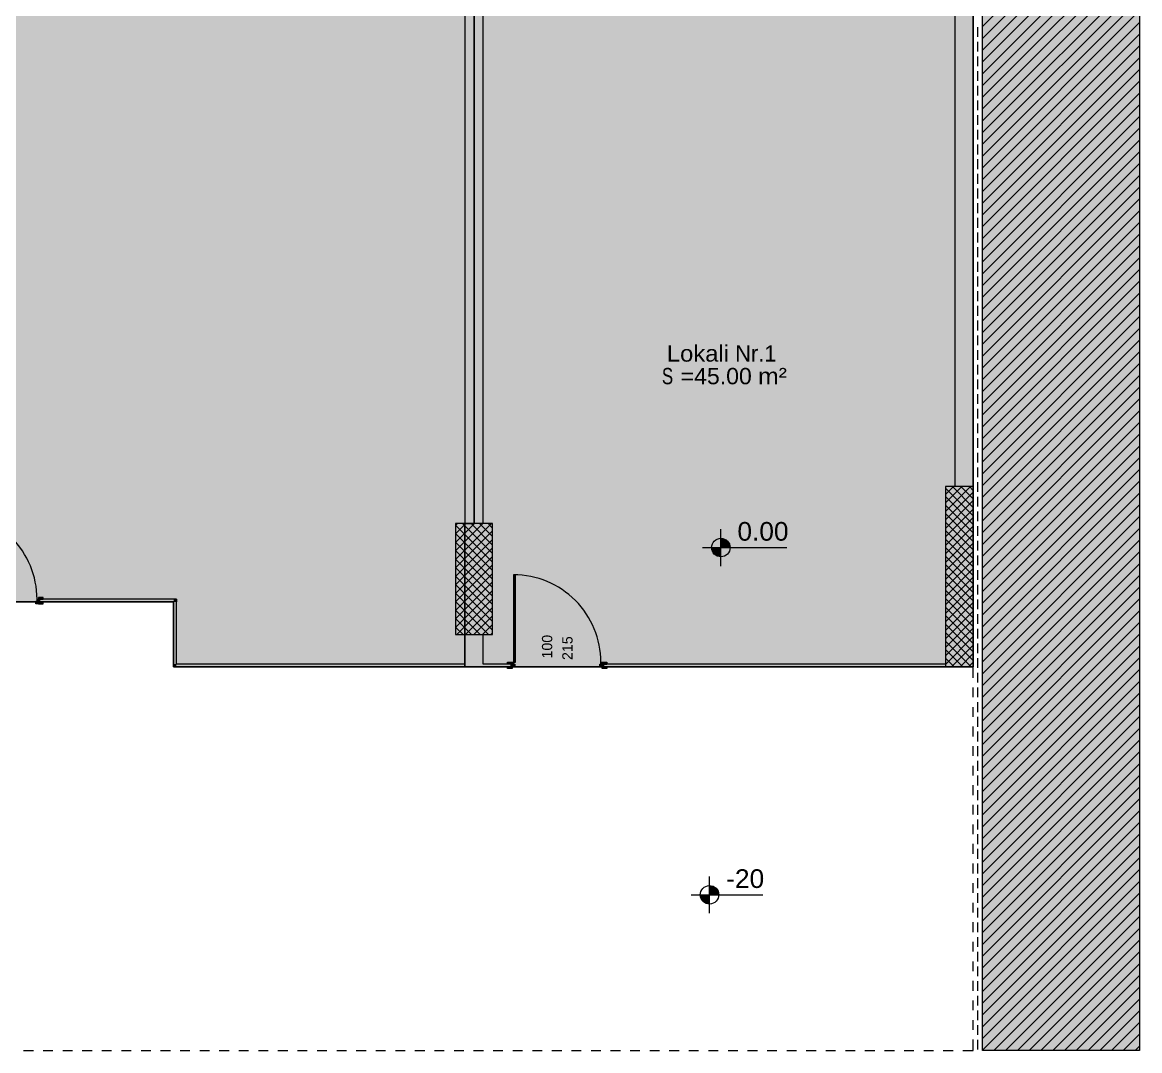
# Model space of a CAD drawing. Header units: metres. Extents: x 312 to 313.4, y 204 to 204.42.
# Drawn here: x 312.3119 to 312.4391, y 204.0678 to 204.1849 of the extents above; entities that cross this region are included whole.
import ezdxf

# ---------------------------------------------------------------- set-up
doc = ezdxf.new("R2010")
doc.units = ezdxf.units.M
for name, color, linetype, true_color in [('PDF_2D Drafting - General', 7, 'Continuous', 0x999999), ('PDF_A - Dimensionimi', 7, 'Continuous', 0x999999), ('PDF_A - Fill Zone', 7, 'Continuous', 0xcccccc), ('PDF_A - Muret', 7, 'Continuous', 0xaaaaaa), ('PDF_A - Ndertesa 1- Pllaka meskatit 28 cm', 7, 'Continuous', 0xaaaaaa), ('PDF_A - Shtyllat', 7, 'Continuous', 0x999999)]:
    doc.layers.add(name, color=color, linetype=linetype, true_color=true_color)
doc.layers.add('PDF_Drawing & Figure', color=5, linetype='Continuous')
doc.styles.add('PDF Arial', font='arial.ttf')

# ---------------------------------------------------------------- blocks, each defined once
blk = doc.blocks.new('perdhesa')
at = {"layer": 'PDF_2D Drafting - General', "true_color": 0xfafafa, "transparency": 33554559}
blk.add_hatch(color=7, dxfattribs=at).paths.add_polyline_path([(-0.2876853659484482, 0.06209184680076874), (-0.2876853659484482, 0.1799600398549615), (-0.2373722871317341, 0.1799600398549615), (-0.2008442411383839, 0.1799610303199017), (-0.2008442411383839, 0.1310479737132084), (-0.156318169123665, 0.1310479737132084), (-0.156318169123665, 0.1315739751983926), (-0.1513711411967051, 0.1315739751983926), (-0.1513711411967051, 0.07101184496971769), (-0.1524221537021049, 0.07101184496971769), (-0.1524221537021049, 0.05470984691604031), (-0.1855802072909682, 0.05470984691604031), (-0.1855802072909682, 0.06209184680076874)])
at = {"layer": 'PDF_2D Drafting - General', "true_color": 0xffffff, "transparency": 33554559}
blk.add_hatch(color=7, dxfattribs=at).paths.add_polyline_path([(-0.1513711411967051, 0.1315749656633329), (-0.1247391319871554, 0.1315749656633329), (-0.1247391319871554, 0.1521009952925283), (-0.09715907556352477, 0.1521020072893293), (-0.09452805614080262, 0.1521020072893293), (-0.09452805614080262, 0.05470984691604031), (-0.1524221537021049, 0.05470984691604031), (-0.1524221537021049, 0.07101184496971769), (-0.1513711411967051, 0.07101184496971769), (-0.1513711411967051, 0.1310479737132084)])
at = {"layer": 'PDF_A - Dimensionimi', "transparency": 33554559}
for points in [[(-0.1232671288133247, 0.06828388917273287), (-0.1232671288133247, 0.0693368826080416), (-0.1228640957051539, 0.0692568702653773), (-0.1225231173793873, 0.06902886953974985), (-0.1222950951218991, 0.0686868576853783), (-0.1222150827792348, 0.06828388917273287)], [(-0.1232671288133247, 0.06828388917273287), (-0.1232671288133247, 0.067231886202336), (-0.1236701188578309, 0.06731185548130725), (-0.1240120876485094, 0.06753985620696312), (-0.1242401099059975, 0.06788186806133467), (-0.1243201222486618, 0.06828388917273287)], [(-0.1245541303595701, 0.02874179373409902), (-0.1245541303595701, 0.02979483023310081), (-0.1241510972513424, 0.02971481789043651), (-0.1238101189256327, 0.02948679563294831), (-0.1235811062031758, 0.02914480531040908), (-0.1235010938605114, 0.02874179373409902)], [(-0.1245541303595701, 0.02874179373409902), (-0.1245541303595701, 0.02768981229556289), (-0.1249571204040194, 0.02776980310636645), (-0.1252981417934507, 0.02799780383202233), (-0.1255261209872742, 0.02833880368959285), (-0.1256071237949072, 0.02874179373409902)]]:
    blk.add_hatch(color=256, dxfattribs=at).paths.add_polyline_path(points)
at = {"layer": 'PDF_A - Fill Zone', "true_color": 0xffffff, "transparency": 33554559}
blk.add_hatch(color=7, dxfattribs=at).paths.add_polyline_path([(-0.09347506270546546, 0.3042159351728912), (-0.07558003096721677, 0.3042159351728912), (-0.07558003096721677, 0.01099978883092945), (-0.09347506270546546, 0.01099978883092945), (-0.09347506270546546, 0.3015792313426005)])
at = {"layer": 'PDF_A - Muret', "true_color": 0xffffff, "transparency": 33554559}
for points in [[(-0.2012642628736785, 0.06188087776592965), (-0.2012642628736785, 0.06219685761755045), (-0.201138258506262, 0.06219685761755045), (-0.201138258506262, 0.06240786971608259), (-0.2008432291415829, 0.06240786971608259), (-0.2008432291415829, 0.06188087776592965)], [(-0.1471591243916919, 0.05470984691604031), (-0.1471591243916919, 0.05523584840125295), (-0.1468641380906774, 0.05523584840125295), (-0.1468641380906774, 0.05502485783455313), (-0.1467381767869824, 0.05502485783455313), (-0.1467381767869824, 0.05470984691604031)], [(-0.1370541425665692, 0.05470984691604031), (-0.1370541425665692, 0.05502485783455313), (-0.1369281381991527, 0.05502485783455313), (-0.1369281381991527, 0.05523584840125295), (-0.1366331518981951, 0.05523584840125295), (-0.1366331518981951, 0.05470984691604031)]]:
    blk.add_hatch(color=7, dxfattribs=at).paths.add_polyline_path(points)
at = {"layer": 'PDF_2D Drafting - General', "lineweight": 9}
for points in [[(-0.09452805614080262, 0.1521020072893293), (-0.09452805614080262, 0.05470984691604031)], [(-0.1513711411967051, 0.1315739751983926), (-0.1513711411967051, 0.07101184496971769)], [(-0.1513711411967051, 0.07101184496971769), (-0.1513711411967051, 0.1310479737132084)], [(-0.1524221537021049, 0.05470984691604031), (-0.1524221537021049, 0.07101184496971769)], [(-0.1524221537021049, 0.07101184496971769), (-0.1513711411967051, 0.07101184496971769)], [(-0.1513711411967051, 0.07101184496971769), (-0.1524221537021049, 0.07101184496971769)], [(-0.1524221537021049, 0.07101184496971769), (-0.1524221537021049, 0.05470984691604031)], [(-0.1855802072909682, 0.06209184680076874), (-0.2876853659484482, 0.06209184680076874)], [(-0.1855802072909682, 0.05470984691604031), (-0.1855802072909682, 0.06209184680076874)], [(-0.1524221537021049, 0.05470984691604031), (-0.1855802072909682, 0.05470984691604031)], [(-0.09452805614080262, 0.05470984691604031), (-0.1524221537021049, 0.05470984691604031)]]:
    blk.add_lwpolyline(points, dxfattribs=at)
at = {"layer": 'PDF_A - Dimensionimi', "lineweight": 5}
for points in [[(-0.1232671288133247, 0.06617887123516653), (-0.1232671288133247, 0.07038987604337876)], [(-0.1253721252190303, 0.06828388917273287), (-0.1211621324076191, 0.06828388917273287)], [(-0.1211621324076191, 0.06828388917273287), (-0.1157450642652407, 0.06828388917273287)], [(-0.1245541303595701, 0.02663681886022573), (-0.1245541303595701, 0.03084782366843797)], [(-0.1266590837015542, 0.02874179373409902), (-0.122449090890143, 0.02874179373409902)], [(-0.122449090890143, 0.02874179373409902), (-0.1184781015780914, 0.02874179373409902)]]:
    blk.add_lwpolyline(points, dxfattribs=at)
blk.add_circle((-0.1232671288133247, 0.06828388917273287), 0.001052508968783172, dxfattribs=at)
blk.add_ellipse((-0.1245542369011901, 0.02874228382907518), major_axis=(0.001053008928763189, 1.50385864640335e-05), ratio=0.9995172614316041, dxfattribs=at)
at = {"layer": 'PDF_A - Fill Zone', "lineweight": 5}
for points in [[(-0.07558003096721677, 0.3042159351728912), (-0.07558003096721677, 0.01099978883092945)], [(-0.09347506270546546, 0.01099978883092945), (-0.09347506270546546, 0.3015792313426005)], [(-0.09347506270546546, 0.1276029643544803), (-0.07558003096721677, 0.1454969840959563)], [(-0.09347506270546546, 0.1262629514014577), (-0.07558003096721677, 0.1441579831397348)], [(-0.09347506270546546, 0.1249229599802959), (-0.07558003096721677, 0.1428179701867123)], [(-0.09347506270546546, 0.1235829470272733), (-0.07558003096721677, 0.1414780002974112)], [(-0.09347506270546546, 0.1222439676029126), (-0.07558003096721677, 0.1401379873443886)], [(-0.09347506270546546, 0.12090395464989), (-0.07558003096721677, 0.1387989648563064)], [(-0.09347506270546546, 0.1195639416968675), (-0.07558003096721677, 0.1374589734351446)], [(-0.09347506270546546, 0.1182239502757056), (-0.07558003096721677, 0.1361189820139828)], [(-0.09347506270546546, 0.1168839373226831), (-0.07558003096721677, 0.1347789690609602)], [(-0.09347506270546546, 0.1155449363664616), (-0.07558003096721677, 0.1334389776397984)], [(-0.09347506270546546, 0.1142049449452998), (-0.07558003096721677, 0.1320999766835769)], [(-0.09347506270546546, 0.1128649319922772), (-0.07558003096721677, 0.1307599637305543)], [(-0.09347506270546546, 0.1115249190392547), (-0.07558003096721677, 0.1294199723093925)], [(-0.09347506270546546, 0.1101859396148939), (-0.07558003096721677, 0.12807995935637)], [(-0.09347506270546546, 0.1088459481937321), (-0.07558003096721677, 0.1267409799320092)], [(-0.09347506270546546, 0.1075059352407095), (-0.07558003096721677, 0.1254009669789866)], [(-0.09347506270546546, 0.106165922287687), (-0.07558003096721677, 0.1240609324941317)], [(-0.09347506270546546, 0.1048259308665251), (-0.07558003096721677, 0.1227209626048023)], [(-0.09347506270546546, 0.1034869083784429), (-0.07558003096721677, 0.1213809496517797)], [(-0.09347506270546546, 0.1021469169572811), (-0.07558003096721677, 0.1200419486955582)], [(-0.09347506270546546, 0.1008069470679516), (-0.07558003096721677, 0.1187019572743964)], [(-0.09347506270546546, 0.0994669125830967), (-0.07558003096721677, 0.1173619443213738)], [(-0.09347506270546546, 0.09812791162687517), (-0.07558003096721677, 0.116021952900212)], [(-0.09347506270546546, 0.09678792020571336), (-0.07558003096721677, 0.1146829304121582)], [(-0.09347506270546546, 0.0954478857208585), (-0.07558003096721677, 0.1133429389909679)], [(-0.09347506270546546, 0.094107915831529), (-0.07558003096721677, 0.1120029260379454)], [(-0.09347506270546546, 0.09276792441036719), (-0.07558003096721677, 0.1106629346167836)], [(-0.09347506270546546, 0.09142890192228492), (-0.07558003096721677, 0.109322921663761)], [(-0.09347506270546546, 0.09008891050112311), (-0.07558003096721677, 0.1079839422394002)], [(-0.09347506270546546, 0.08874889754810056), (-0.07558003096721677, 0.1066439292863777)], [(-0.09347506270546546, 0.087408884595078), (-0.07558003096721677, 0.1053039593970766)], [(-0.09347506270546546, 0.08606988363885648), (-0.07558003096721677, 0.1039639249121933)], [(-0.09347506270546546, 0.08472991374955541), (-0.07558003096721677, 0.1026239334910315)], [(-0.09347506270546546, 0.08338990079653286), (-0.07558003096721677, 0.10128493253481)], [(-0.09347506270546546, 0.0820498878435103), (-0.07558003096721677, 0.0999448980499551)], [(-0.09347506270546546, 0.08070989642234849), (-0.07558003096721677, 0.09860494969248634)], [(-0.09347506270546546, 0.07937089546612697), (-0.07558003096721677, 0.09726493673946379)], [(-0.09347506270546546, 0.07803090404496515), (-0.07558003096721677, 0.09592589271954921)], [(-0.09347506270546546, 0.07669091262377492), (-0.07558003096721677, 0.0945859012983874)], [(-0.09347506270546546, 0.07535089967078079), (-0.07558003096721677, 0.09324588834536485)], [(-0.09347506270546546, 0.07401088671775824), (-0.07558003096721677, 0.09190589692420303)], [(-0.09347506270546546, 0.0726718642297044), (-0.07558003096721677, 0.0905659055030128)], [(-0.09347506270546546, 0.0713318943403749), (-0.07558003096721677, 0.08922690454679127)], [(-0.09347506270546546, 0.06999185985549161), (-0.07558003096721677, 0.08788691312562946)], [(-0.09347506270546546, 0.0686518684343298), (-0.07558003096721677, 0.0865468786407746)], [(-0.09347506270546546, 0.06731286747810827), (-0.07558003096721677, 0.0852069087514451)], [(-0.09347506270546546, 0.0659728329932534), (-0.07558003096721677, 0.08386792932708431)], [(-0.09347506270546546, 0.06463286310392391), (-0.07558003096721677, 0.08252789484220102)], [(-0.09347506270546546, 0.0632928716827621), (-0.07558003096721677, 0.08118788188920689)], [(-0.09347506270546546, 0.06195283719790723), (-0.07558003096721677, 0.07984789046801666)], [(-0.09347506270546546, 0.06061385777351802), (-0.07558003096721677, 0.07850789904685485)], [(-0.09347506270546546, 0.05927386635235621), (-0.07558003096721677, 0.077168876558801)], [(-0.09347506270546546, 0.05793385339933366), (-0.07558003096721677, 0.07582890666947151)], [(-0.09347506270546546, 0.05659386197817184), (-0.07558003096721677, 0.07448887218461664)], [(-0.09347506270546546, 0.05525486102195032), (-0.07558003096721677, 0.0731488807634264)], [(-0.09347506270546546, 0.05391484806892777), (-0.07558003096721677, 0.07180987980720488)], [(-0.09347506270546546, 0.05257483511593364), (-0.07558003096721677, 0.07046986685421075)], [(-0.09347506270546546, 0.05123486522660414), (-0.07558003096721677, 0.06912989696488125)], [(-0.09347506270546546, 0.04989485227358159), (-0.07558003096721677, 0.0677898840118587)], [(-0.09347506270546546, 0.04855582978552775), (-0.07558003096721677, 0.06644987105883615)], [(-0.09347506270546546, 0.0472158168325052), (-0.07558003096721677, 0.06511087010264305)], [(-0.09347506270546546, 0.04587582541134338), (-0.07558003096721677, 0.06377087868145281)], [(-0.09347506270546546, 0.04453583399015315), (-0.07558003096721677, 0.06243086572843026)], [(-0.09347506270546546, 0.04319683303393163), (-0.07558003096721677, 0.06109087430726845)], [(-0.09347506270546546, 0.04185684161276981), (-0.07558003096721677, 0.05975088288610664)], [(-0.09347506270546546, 0.04051680712791494), (-0.07558003096721677, 0.05841181733435974)], [(-0.09347506270546546, 0.03917681570675313), (-0.07558003096721677, 0.0570718259131695)], [(-0.09347506270546546, 0.03783684581742364), (-0.07558003096721677, 0.05573185602384001)], [(-0.09347506270546546, 0.03649782332934137), (-0.07558003096721677, 0.05439182153898514)], [(-0.09347506270546546, 0.03515783190817956), (-0.07558003096721677, 0.05305284211462435)], [(-0.09347506270546546, 0.03381781895515701), (-0.07558003096721677, 0.0517128291616018)], [(-0.09347506270546546, 0.03247778447030214), (-0.07558003096721677, 0.05037283774043999)], [(-0.09347506270546546, 0.03113783611283338), (-0.07558003096721677, 0.04903284631924976)], [(-0.09347506270546546, 0.02979883515661186), (-0.07558003096721677, 0.04769285489808794)], [(-0.09347506270546546, 0.02845880067175699), (-0.07558003096721677, 0.04635385394186642)], [(-0.09347506270546546, 0.02711880925056676), (-0.07558003096721677, 0.04501381945701155)], [(-0.09347506270546546, 0.02577881782940494), (-0.07558003096721677, 0.04367382803584974)], [(-0.09347506270546546, 0.0244397953413511), (-0.07558003096721677, 0.04233385814652024)], [(-0.09347506270546546, 0.02309982545202161), (-0.07558003096721677, 0.0409948356584664)], [(-0.09347506270546546, 0.02175981249899905), (-0.07558003096721677, 0.03965484423727617)], [(-0.09347506270546546, 0.0204197995459765), (-0.07558003096721677, 0.03831483128428204)], [(-0.09347506270546546, 0.01907978659298237), (-0.07558003096721677, 0.03697481833125948)], [(-0.09347506270546546, 0.01774080716859316), (-0.07558003096721677, 0.03563484844192999)], [(-0.09347506270546546, 0.01640079421557061), (-0.07558003096721677, 0.03429582595387615)], [(-0.09347506270546546, 0.0150608027944088), (-0.07558003096721677, 0.03295579146899286)], [(-0.09347506270546546, 0.01372081137324699), (-0.07558003096721677, 0.03161580004783104)], [(-0.09347506270546546, 0.01238178888519315), (-0.07558003096721677, 0.03027578709480849)], [(-0.09347506270546546, 0.01104175440030986), (-0.07558003096721677, 0.02893680767044771)], [(-0.09217707991740554, 0.01099978883092945), (-0.07558003096721677, 0.02759679471742515)], [(-0.0908381004929879, 0.01099978883092945), (-0.07558003096721677, 0.02625680329626334)], [(-0.08949804447632914, 0.01099978883092945), (-0.07558003096721677, 0.02491676881140847)], [(-0.08815807458699965, 0.01099978883092945), (-0.07558003096721677, 0.02357677739021824)], [(-0.08681806163394867, 0.01099978883092945), (-0.07558003096721677, 0.02223781949768977)], [(-0.08547804868095454, 0.01099978883092945), (-0.07558003096721677, 0.0208977850128349)], [(-0.08413902619287228, 0.01099978883092945), (-0.07558003096721677, 0.01955779359167309)], [(-0.08279905630354278, 0.01099978883092945), (-0.07558003096721677, 0.01821780217051128)], [(-0.08145900028682718, 0.01099978883092945), (-0.07558003096721677, 0.01687778921748873)], [(-0.08011903039755452, 0.01099978883092945), (-0.07558003096721677, 0.01553876672940646)], [(-0.0787800509731369, 0.01099978883092945), (-0.07558003096721677, 0.01419879684010539)], [(-0.07744003802014277, 0.01099978883092945), (-0.07558003096721677, 0.01285880541891515)], [(-0.07610002506714864, 0.01099978883092945), (-0.07558003096721677, 0.01151877093406029)], [(-0.07558003096721677, 0.01099978883092945), (-0.09347506270546546, 0.01099978883092945)]]:
    blk.add_lwpolyline(points, dxfattribs=at)
at = {"layer": 'PDF_A - Muret', "lineweight": 18}
for points in [[(-0.1524231441670736, 0.1289429773075028), (-0.1524231441670736, 0.07101184496971769)], [(-0.150318147761368, 0.07101184496971769), (-0.150318147761368, 0.1289429773075028)], [(-0.0966330956102297, 0.1289439677724431), (-0.0966330956102297, 0.07523587654523567)], [(-0.09452805614080262, 0.07523587654523567), (-0.09452805614080262, 0.1289439677724431)], [(-0.2008432291415829, 0.06240786971608259), (-0.200454234797462, 0.06240786971608259)], [(-0.2008432291415829, 0.06240786971608259), (-0.2008432291415829, 0.06209184680076874)], [(-0.1852642274393475, 0.06240786971608259), (-0.2008432291415829, 0.06240786971608259)], [(-0.2008432291415829, 0.06240786971608259), (-0.2008432291415829, 0.06209184680076874)], [(-0.2008432291415829, 0.06240786971608259), (-0.2008432291415829, 0.06209184680076874)], [(-0.2008432291415829, 0.06240786971608259), (-0.200454234797462, 0.06240786971608259)], [(-0.2008432291415829, 0.06240786971608259), (-0.200454234797462, 0.06240786971608259)], [(-0.1852642274393475, 0.06240786971608259), (-0.1852642274393475, 0.06209184680076874)], [(-0.2008432291415829, 0.06209184680076874), (-0.200454234797462, 0.06209184680076874)], [(-0.2008432291415829, 0.06209184680076874), (-0.1855802072909682, 0.06209184680076874)], [(-0.2008432291415829, 0.06209184680076874), (-0.200454234797462, 0.06209184680076874)], [(-0.2008432291415829, 0.06209184680076874), (-0.200454234797462, 0.06209184680076874)], [(-0.1855802072909682, 0.06209184680076874), (-0.1855802072909682, 0.05470984691604031)], [(-0.1852642274393475, 0.05502485783455313), (-0.1852642274393475, 0.06209184680076874)], [(-0.1524221537021049, 0.05837986407371432), (-0.1524221537021049, 0.05502485783455313)], [(-0.1503171572963993, 0.05502485783455313), (-0.1503171572963993, 0.05837986407371432)], [(-0.1855802072909682, 0.05470984691604031), (-0.1852642274393475, 0.05470984691604031)], [(-0.1524221537021049, 0.05502485783455313), (-0.1852642274393475, 0.05502485783455313)], [(-0.1852642274393475, 0.05470984691604031), (-0.1524221537021049, 0.05470984691604031)], [(-0.1503171572963993, 0.05470984691604031), (-0.1524221537021049, 0.05470984691604031)], [(-0.1471591243916919, 0.05502485783455313), (-0.1503171572963993, 0.05502485783455313)], [(-0.1503171572963993, 0.05470984691604031), (-0.1471591243916919, 0.05470984691604031)], [(-0.1471591243916919, 0.05502485783455313), (-0.1475491092007246, 0.05502485783455313)], [(-0.1471591243916919, 0.05502485783455313), (-0.1475491092007246, 0.05502485783455313)], [(-0.1471591243916919, 0.05502485783455313), (-0.1475491092007246, 0.05502485783455313)], [(-0.1471591243916919, 0.05470984691604031), (-0.1475491092007246, 0.05470984691604031)], [(-0.1471591243916919, 0.05470984691604031), (-0.1475491092007246, 0.05470984691604031)], [(-0.1471591243916919, 0.05470984691604031), (-0.1475491092007246, 0.05470984691604031)], [(-0.1471591243916919, 0.05470984691604031), (-0.1471591243916919, 0.05502485783455313)], [(-0.1471591243916919, 0.05470984691604031), (-0.1471591243916919, 0.05502485783455313)], [(-0.1471591243916919, 0.05470984691604031), (-0.1471591243916919, 0.05502485783455313)], [(-0.1366331518981951, 0.05502485783455313), (-0.1362431240254409, 0.05502485783455313)], [(-0.1366331518981951, 0.05470984691604031), (-0.1366331518981951, 0.05502485783455313)], [(-0.09768505551687667, 0.05502485783455313), (-0.1366331518981951, 0.05502485783455313)], [(-0.1366331518981951, 0.05470984691604031), (-0.1366331518981951, 0.05502485783455313)], [(-0.1366331518981951, 0.05470984691604031), (-0.1366331518981951, 0.05502485783455313)], [(-0.1366331518981951, 0.05502485783455313), (-0.1362431240254409, 0.05502485783455313)], [(-0.1366331518981951, 0.05502485783455313), (-0.1362431240254409, 0.05502485783455313)], [(-0.1366331518981951, 0.05470984691604031), (-0.1362431240254409, 0.05470984691604031)], [(-0.1366331518981951, 0.05470984691604031), (-0.09768505551687667, 0.05470984691604031)], [(-0.1366331518981951, 0.05470984691604031), (-0.1362431240254409, 0.05470984691604031)], [(-0.1366331518981951, 0.05470984691604031), (-0.1362431240254409, 0.05470984691604031)]]:
    blk.add_lwpolyline(points, dxfattribs=at)
at = {"layer": 'PDF_A - Muret', "lineweight": 13}
for points in [[(-0.1468641380906774, 0.06517286028952185), (-0.1468641380906774, 0.06411986685421311)], [(-0.1466541595207786, 0.06517286028952185), (-0.1468641380906774, 0.06517286028952185)], [(-0.1466541595207786, 0.06411986685421311), (-0.1466541595207786, 0.06517286028952185)], [(-0.1468641380906774, 0.06411986685421311), (-0.1468641380906774, 0.05628886336842243)], [(-0.1467591488057565, 0.06411986685421311), (-0.1468641380906774, 0.06411986685421311)], [(-0.1468641380906774, 0.06411986685421311), (-0.1466541595207786, 0.06411986685421311)], [(-0.1467591488057565, 0.05628886336842243), (-0.1467591488057565, 0.06411986685421311)], [(-0.1467591488057565, 0.06411986685421311), (-0.1467591488057565, 0.05628886336842243)], [(-0.1466541595207786, 0.06411986685421311), (-0.1467591488057565, 0.06411986685421311)], [(-0.1467591488057565, 0.06411986685421311), (-0.1467591488057565, 0.05628886336842243)], [(-0.1466541595207786, 0.05628886336842243), (-0.1466541595207786, 0.06411986685421311)], [(-0.201138258506262, 0.06219685761755045), (-0.201138258506262, 0.06240786971608259)], [(-0.201138258506262, 0.06240786971608259), (-0.2008432291415829, 0.06240786971608259)], [(-0.200454234797462, 0.06260787904088261), (-0.2009802362827031, 0.06260787904088261)], [(-0.2009802362827031, 0.06260787904088261), (-0.2009802362827031, 0.06240786971608259)], [(-0.2009802362827031, 0.06240786971608259), (-0.200454234797462, 0.06240786971608259)], [(-0.2008432291415829, 0.06240786971608259), (-0.2008432291415829, 0.06188087776592965)], [(-0.200454234797462, 0.06240786971608259), (-0.200454234797462, 0.06260787904088261)], [(-0.2012642628736785, 0.06188087776592965), (-0.2012642628736785, 0.06219685761755045)], [(-0.2012642628736785, 0.06219685761755045), (-0.201138258506262, 0.06219685761755045)], [(-0.2008432291415829, 0.06188087776592965), (-0.2012642628736785, 0.06188087776592965)], [(-0.200454234797462, 0.06209184680076874), (-0.2009802362827031, 0.06209184680076874)], [(-0.2009802362827031, 0.06209184680076874), (-0.2009802362827031, 0.06189183747594029)], [(-0.2009802362827031, 0.06189183747594029), (-0.200454234797462, 0.06189183747594029)], [(-0.200454234797462, 0.06189183747594029), (-0.200454234797462, 0.06209184680076874)], [(-0.1468641380906774, 0.05628886336842243), (-0.1467591488057565, 0.05628886336842243)], [(-0.1466541595207786, 0.05628886336842243), (-0.1468641380906774, 0.05628886336842243)], [(-0.1468641380906774, 0.05628886336842243), (-0.1468641380906774, 0.05523584840125295)], [(-0.1467591488057565, 0.05628886336842243), (-0.1466541595207786, 0.05628886336842243)], [(-0.1466541595207786, 0.05523584840125295), (-0.1466541595207786, 0.05628886336842243)], [(-0.1475491092007246, 0.05502485783455313), (-0.1475491092007246, 0.05522486715938157)], [(-0.1475491092007246, 0.05522486715938157), (-0.147022138782404, 0.05522486715938157)], [(-0.147022138782404, 0.05502485783455313), (-0.1475491092007246, 0.05502485783455313)], [(-0.1475491092007246, 0.05450983759124028), (-0.1475491092007246, 0.05470984691604031)], [(-0.1475491092007246, 0.05470984691604031), (-0.147022138782404, 0.05470984691604031)], [(-0.1471591243916919, 0.05470984691604031), (-0.1471591243916919, 0.05523584840125295)], [(-0.1471591243916919, 0.05523584840125295), (-0.1468641380906774, 0.05523584840125295)], [(-0.1467381767869824, 0.05470984691604031), (-0.1471591243916919, 0.05470984691604031)], [(-0.147022138782404, 0.05522486715938157), (-0.147022138782404, 0.05502485783455313)], [(-0.147022138782404, 0.05470984691604031), (-0.147022138782404, 0.05450983759124028)], [(-0.1468641380906774, 0.05523584840125295), (-0.1468641380906774, 0.05502485783455313)], [(-0.1468641380906774, 0.05523584840125295), (-0.1466541595207786, 0.05523584840125295)], [(-0.1468641380906774, 0.05502485783455313), (-0.1467381767869824, 0.05502485783455313)], [(-0.1467381767869824, 0.05502485783455313), (-0.1467381767869824, 0.05470984691604031)], [(-0.1370541425665692, 0.05470984691604031), (-0.1370541425665692, 0.05502485783455313)], [(-0.1370541425665692, 0.05502485783455313), (-0.1369281381991527, 0.05502485783455313)], [(-0.1366331518981951, 0.05470984691604031), (-0.1370541425665692, 0.05470984691604031)], [(-0.1369281381991527, 0.05502485783455313), (-0.1369281381991527, 0.05523584840125295)], [(-0.1369281381991527, 0.05523584840125295), (-0.1366331518981951, 0.05523584840125295)], [(-0.1367701375074262, 0.05522486715938157), (-0.1362431240254409, 0.05522486715938157)], [(-0.1367701375074262, 0.05502485783455313), (-0.1367701375074262, 0.05522486715938157)], [(-0.1362431240254409, 0.05502485783455313), (-0.1367701375074262, 0.05502485783455313)], [(-0.1367701375074262, 0.05470984691604031), (-0.1362431240254409, 0.05470984691604031)], [(-0.1367701375074262, 0.05450983759124028), (-0.1367701375074262, 0.05470984691604031)], [(-0.1366331518981951, 0.05523584840125295), (-0.1366331518981951, 0.05470984691604031)], [(-0.1362431240254409, 0.05522486715938157), (-0.1362431240254409, 0.05502485783455313)], [(-0.1362431240254409, 0.05470984691604031), (-0.1362431240254409, 0.05450983759124028)], [(-0.147022138782404, 0.05450983759124028), (-0.1475491092007246, 0.05450983759124028)], [(-0.1362431240254409, 0.05450983759124028), (-0.1367701375074262, 0.05450983759124028)]]:
    blk.add_lwpolyline(points, dxfattribs=at)
for centre, radius, start, end in [((-0.211072602369768, 0.06240942011021389), 0.009935195986580356, 359.9910581874835, 90.01526330607024), ((-0.1468625987222936, 0.05523853307008153), 0.009935181800109954, 359.9845165029874, 90.00887823681633)]:
    blk.add_arc(centre, radius, start, end, dxfattribs=at)
at = {"layer": 'PDF_A - Muret', "color": 254, "true_color": 0xcccccc, "transparency": 33554559}
for points in [[(-0.150318147761368, 0.1289429773075028), (-0.150318147761368, 0.07101184496971769), (-0.1524231441670736, 0.1289429773075028), (-0.1524231441670736, 0.07101184496971769)], [(-0.09452805614080262, 0.1289439677724431), (-0.09452805614080262, 0.07523587654523567), (-0.0966330956102297, 0.1289439677724431), (-0.0966330956102297, 0.07523587654523567)], [(-0.1503171572963993, 0.05502485783455313), (-0.1524221537021049, 0.05502485783455313), (-0.1503171572963993, 0.05837986407371432), (-0.1524221537021049, 0.05837986407371432)], [(-0.1524221537021049, 0.05470984691604031), (-0.1524221537021049, 0.05502485783455313), (-0.1503171572963993, 0.05470984691604031)], [(-0.1524221537021049, 0.05502485783455313), (-0.1503171572963993, 0.05502485783455313), (-0.1503171572963993, 0.05470984691604031)]]:
    blk.add_solid(points, dxfattribs=at)
at = {"layer": 'PDF_A - Muret', "color": 7, "true_color": 0xffffff, "transparency": 33554559}
for points in [[(-0.1468641380906774, 0.06517286028952185), (-0.1466541595207786, 0.06517286028952185), (-0.1468641380906774, 0.06411986685421311), (-0.1466541595207786, 0.06411986685421311)], [(-0.1468641380906774, 0.06411986685421311), (-0.1467591488057565, 0.06411986685421311), (-0.1468641380906774, 0.05628886336842243), (-0.1467591488057565, 0.05628886336842243)], [(-0.1467591488057565, 0.06411986685421311), (-0.1466541595207786, 0.06411986685421311), (-0.1467591488057565, 0.05628886336842243), (-0.1466541595207786, 0.05628886336842243)], [(-0.2009802362827031, 0.06240786971608259), (-0.2009802362827031, 0.06260787904088261), (-0.200454234797462, 0.06240786971608259), (-0.200454234797462, 0.06260787904088261)], [(-0.2009802362827031, 0.06189183747594029), (-0.2009802362827031, 0.06209184680076874), (-0.200454234797462, 0.06189183747594029), (-0.200454234797462, 0.06209184680076874)], [(-0.1466541595207786, 0.05523584840125295), (-0.1468641380906774, 0.05523584840125295), (-0.1466541595207786, 0.05628886336842243), (-0.1468641380906774, 0.05628886336842243)], [(-0.147022138782404, 0.05502485783455313), (-0.1475491092007246, 0.05502485783455313), (-0.147022138782404, 0.05522486715938157), (-0.1475491092007246, 0.05522486715938157)], [(-0.147022138782404, 0.05450983759124028), (-0.1475491092007246, 0.05450983759124028), (-0.147022138782404, 0.05470984691604031), (-0.1475491092007246, 0.05470984691604031)], [(-0.1367701375074262, 0.05522486715938157), (-0.1362431240254409, 0.05522486715938157), (-0.1367701375074262, 0.05502485783455313), (-0.1362431240254409, 0.05502485783455313)], [(-0.1367701375074262, 0.05470984691604031), (-0.1362431240254409, 0.05470984691604031), (-0.1367701375074262, 0.05450983759124028), (-0.1362431240254409, 0.05450983759124028)]]:
    blk.add_solid(points, dxfattribs=at)
at = {"layer": 'PDF_A - Muret', "color": 151, "true_color": 0x80c2ff, "transparency": 33554559}
for points in [[(-0.1855802072909682, 0.06240786971608259), (-0.1855802072909682, 0.06209184680076874), (-0.2008432291415829, 0.06240786971608259), (-0.2008432291415829, 0.06209184680076874)], [(-0.1855802072909682, 0.06209184680076874), (-0.1852642274393475, 0.06240786971608259), (-0.1852642274393475, 0.06209184680076874)], [(-0.1855802072909682, 0.06240786971608259), (-0.1852642274393475, 0.06240786971608259), (-0.1855802072909682, 0.06209184680076874)], [(-0.1852642274393475, 0.05502485783455313), (-0.1855802072909682, 0.05502485783455313), (-0.1852642274393475, 0.06209184680076874), (-0.1855802072909682, 0.06209184680076874)], [(-0.1852642274393475, 0.05502485783455313), (-0.1852642274393475, 0.05470984691604031), (-0.1855802072909682, 0.05470984691604031)], [(-0.1855802072909682, 0.05502485783455313), (-0.1852642274393475, 0.05502485783455313), (-0.1855802072909682, 0.05470984691604031)], [(-0.1524221537021049, 0.05502485783455313), (-0.1524221537021049, 0.05470984691604031), (-0.1852642274393475, 0.05502485783455313), (-0.1852642274393475, 0.05470984691604031)], [(-0.1503171572963993, 0.05470984691604031), (-0.1503171572963993, 0.05502485783455313), (-0.1471591243916919, 0.05470984691604031), (-0.1471591243916919, 0.05502485783455313)], [(-0.1366331518981951, 0.05470984691604031), (-0.1366331518981951, 0.05502485783455313), (-0.09768505551687667, 0.05470984691604031), (-0.09768505551687667, 0.05502485783455313)]]:
    blk.add_solid(points, dxfattribs=at)
at = {"layer": 'PDF_A - Ndertesa 1- Pllaka meskatit 28 cm', "color": 8, "lineweight": 18, "true_color": 0x7f7f7f}
for points in [[(-0.09452805614080262, 0.05470984691604031), (-0.09452805614080262, 0.2557481571577398)], [(-0.3603174851060658, 0.06209184680076874), (-0.1855802072909682, 0.06209184680076874)], [(-0.1855802072909682, 0.06209184680076874), (-0.1855802072909682, 0.05470984691604031)], [(-0.1855802072909682, 0.05470984691604031), (-0.09452805614080262, 0.05470984691604031)]]:
    blk.add_lwpolyline(points, dxfattribs=at)
at = {"layer": 'PDF_A - Ndertesa 1- Pllaka meskatit 28 cm', "lineweight": 9}
for points in [[(-0.2010932354146462, 0.06209184680076874), (-0.2022072501037542, 0.06209184680076874)], [(-0.1988652060363734, 0.06209184680076874), (-0.1999792207254814, 0.06209184680076874)], [(-0.1966372412536543, 0.06209184680076874), (-0.1977512128790977, 0.06209184680076874)], [(-0.1944092118753815, 0.06209184680076874), (-0.1955232265645463, 0.06209184680076874)], [(-0.1921812255608302, 0.06209184680076874), (-0.1932952187181058, 0.06209184680076874)], [(-0.1899531961825573, 0.06209184680076874), (-0.1910672108717222, 0.06209184680076874)], [(-0.187725209868006, 0.06209184680076874), (-0.1888392245571708, 0.06209184680076874)], [(-0.1855802072909682, 0.06209184680076874), (-0.1866112167107303, 0.06209184680076874)], [(-0.1855802072909682, 0.06118585128345444), (-0.1855802072909682, 0.06209184680076874)], [(-0.1855802072909682, 0.05895784343704236), (-0.1855802072909682, 0.06007183659431803)], [(-0.1855802072909682, 0.05672987865432333), (-0.1855802072909682, 0.05784387181162742)], [(-0.1855802072909682, 0.05470984691604031), (-0.1855802072909682, 0.05561582090152228)], [(-0.1850051993225179, 0.05470984691604031), (-0.1855802072909682, 0.05470984691604031)], [(-0.1829441924797948, 0.05470984691604031), (-0.1840582071689028, 0.05470984691604031)], [(-0.1807161846333543, 0.05470984691604031), (-0.1818301993225191, 0.05470984691604031)], [(-0.1784881983188029, 0.05470984691604031), (-0.1796022130079109, 0.05470984691604031)], [(-0.1762601904724193, 0.05470984691604031), (-0.1773742051615272, 0.05470984691604031)], [(-0.1740321826259787, 0.05470984691604031), (-0.1751461757832544, 0.05470984691604031)], [(-0.1718042178432597, 0.05470984691604031), (-0.1729181679368708, 0.05470984691604031)], [(-0.1695761884650437, 0.05470984691604031), (-0.1706901816223194, 0.05470984691604031)], [(-0.1673481806186032, 0.05470984691604031), (-0.1684621737758789, 0.05470984691604031)], [(-0.1651201512403304, 0.05470984691604031), (-0.1662342089931599, 0.05470984691604031)], [(-0.1628921649257791, 0.05470984691604031), (-0.1640061796149439, 0.05470984691604031)], [(-0.16066420014306, 0.05470984691604031), (-0.1617782148322249, 0.05470984691604031)], [(-0.158435158768043, 0.05470984691604031), (-0.1595491303934864, 0.05470984691604031)], [(-0.1562071724534917, 0.05470984691604031), (-0.1573211656107674, 0.05470984691604031)], [(-0.1539791430752189, 0.05470984691604031), (-0.1550931577643269, 0.05470984691604031)], [(-0.1517511352287784, 0.05470984691604031), (-0.1528651499179432, 0.05470984691604031)], [(-0.149523148914227, 0.05470984691604031), (-0.1506371636033919, 0.05470984691604031)], [(-0.1472951625996757, 0.05470984691604031), (-0.148409134225119, 0.05470984691604031)], [(-0.1450671332214029, 0.05470984691604031), (-0.1461811479105677, 0.05470984691604031)], [(-0.1428391469068515, 0.05470984691604031), (-0.1439531185322949, 0.05470984691604031)], [(-0.1406111605923002, 0.05470984691604031), (-0.1417251322177435, 0.05470984691604031)], [(-0.1383831312140273, 0.05470984691604031), (-0.1394971459031922, 0.05470984691604031)], [(-0.1361551018358114, 0.05470984691604031), (-0.1372691165249194, 0.05470984691604031)], [(-0.1339271155212032, 0.05470984691604031), (-0.135041130210368, 0.05470984691604031)], [(-0.1316991292066518, 0.05470984691604031), (-0.1328131438958167, 0.05470984691604031)], [(-0.1294710998284359, 0.05470984691604031), (-0.1305851145175438, 0.05470984691604031)], [(-0.1272421230489158, 0.05470984691604031), (-0.1283561377380238, 0.05470984691604031)], [(-0.125014093670643, 0.05470984691604031), (-0.126128108359751, 0.05470984691604031)], [(-0.1227861073560916, 0.05470984691604031), (-0.123900078981535, 0.05470984691604031)], [(-0.1205581210415403, 0.05470984691604031), (-0.1216721357306483, 0.05470984691604031)], [(-0.1183300916632675, 0.05470984691604031), (-0.1194441063523755, 0.05470984691604031)], [(-0.1161021053487161, 0.05470984691604031), (-0.1172160769741595, 0.05470984691604031)], [(-0.1138741190341648, 0.05470984691604031), (-0.1149880906595513, 0.05470984691604031)], [(-0.111646089655892, 0.05470984691604031), (-0.1127601043449999, 0.05470984691604031)], [(-0.1094180602776191, 0.05470984691604031), (-0.110532074966784, 0.05470984691604031)], [(-0.1071900739630678, 0.05470984691604031), (-0.1083041317158973, 0.05470984691604031)], [(-0.1049620876485164, 0.05470984691604031), (-0.1060761023376244, 0.05470984691604031)], [(-0.1027341013339651, 0.05470984691604031), (-0.1038480729593516, 0.05470984691604031)], [(-0.1005060719556923, 0.05470984691604031), (-0.1016200435811356, 0.05470984691604031)], [(-0.09827808564114093, 0.05470984691604031), (-0.09939205726658429, 0.05470984691604031)], [(-0.09604902273423477, 0.05470984691604031), (-0.0971640709519761, 0.05470984691604031)], [(-0.09452805614080262, 0.05470984691604031), (-0.09510308564114212, 0.05470984691604031)], [(-0.09452805614080262, 0.05346982785951582), (-0.09452805614080262, 0.05470984691604031)], [(-0.09452805614080262, 0.05124182001310373), (-0.09452805614080262, 0.05235585623407246)], [(-0.09452805614080262, 0.04901383369855239), (-0.09452805614080262, 0.0501278483876888)], [(-0.09452805614080262, 0.04678582585214031), (-0.09452805614080262, 0.04789984054127672)], [(-0.09452805614080262, 0.04455783953758896), (-0.09452805614080262, 0.04567181116300389)], [(-0.09452805614080262, 0.0423298532230092), (-0.09452805614080262, 0.04344382484845255)], [(-0.09452805614080262, 0.04010182384476479), (-0.09452805614080262, 0.04121581700204047)], [(-0.09452805614080262, 0.03787383753021345), (-0.09452805614080262, 0.03898780915562838)], [(-0.09452805614080262, 0.03564580815194063), (-0.09452805614080262, 0.03675984437290936)], [(-0.09452805614080262, 0.03341780030552854), (-0.09452805614080262, 0.03453181499466496)], [(-0.09452805614080262, 0.03118882352603691), (-0.09452805614080262, 0.03230385021194593)], [(-0.09452805614080262, 0.02896081567962483), (-0.09452805614080262, 0.0300748088369005)], [(-0.09452805614080262, 0.02673282936504506), (-0.09452805614080262, 0.02784680099048842)], [(-0.09452805614080262, 0.02450482151863298), (-0.09452805614080262, 0.02561881467593707)], [(-0.09452805614080262, 0.02227679214038858), (-0.09452805614080262, 0.02339080682952499)], [(-0.09452805614080262, 0.0200487842939765), (-0.09452805614080262, 0.02116279898311291)], [(-0.09452805614080262, 0.01782081951125747), (-0.09452805614080262, 0.01893481266853314)], [(-0.09452805614080262, 0.01559279013301307), (-0.09452805614080262, 0.01670680482214948)], [(-0.09452805614080262, 0.01336482535029404), (-0.09452805614080262, 0.01447877544387666)], [(-0.09452805614080262, 0.01101176053774111), (-0.09452805614080262, 0.01225081066115763)], [(-0.2026642635518101, 0.01101176053774111), (-0.2015491938021796, 0.01101176053774111)], [(-0.2004352221767931, 0.01101176053774111), (-0.1993212290195174, 0.01101176053774111)], [(-0.1982072358621849, 0.01101176053774111), (-0.1970932211730769, 0.01101176053774111)], [(-0.1959792064839689, 0.01101176053774111), (-0.1948651917948041, 0.01101176053774111)], [(-0.1937512201694176, 0.01101176053774111), (-0.1926372270120851, 0.01101176053774111)], [(-0.1915232123229771, 0.01101176053774111), (-0.1904091976338691, 0.01101176053774111)], [(-0.1892952044765934, 0.01101176053774111), (-0.1881812328511501, 0.01101176053774111)], [(-0.1870672181620421, 0.01101176053774111), (-0.1859532034728772, 0.01101176053774111)], [(-0.1848392103156016, 0.01101176053774111), (-0.1837251956264936, 0.01101176053774111)], [(-0.1826112240010502, 0.01101176053774111), (-0.1814972093119422, 0.01101176053774111)], [(-0.1803831730909451, 0.01101176053774111), (-0.1792692014655017, 0.01101176053774111)], [(-0.1781551867763937, 0.01101176053774111), (-0.1770411936191181, 0.01101176053774111)], [(-0.1759271789299532, 0.01101176053774111), (-0.1748132073045667, 0.01101176053774111)], [(-0.1736991926154019, 0.01101176053774111), (-0.1725851779262939, 0.01101176053774111)], [(-0.1714711847690182, 0.01101176053774111), (-0.1703562011467739, 0.01101176053774111)], [(-0.1692421649257767, 0.01101176053774111), (-0.1681281933003902, 0.01101176053774111)], [(-0.1670141786112254, 0.01101176053774111), (-0.1659001639221174, 0.01101176053774111)], [(-0.1647861707648417, 0.01101176053774111), (-0.1636721991393983, 0.01101176053774111)], [(-0.1625581844502904, 0.01101176053774111), (-0.1614441482292932, 0.01101176053774111)], [(-0.1603301766038498, 0.01101176053774111), (-0.1592161619147419, 0.01101176053774111)], [(-0.1581021687574662, 0.01101176053774111), (-0.1569881540683014, 0.01101176053774111)], [(-0.155874182442858, 0.01101176053774111), (-0.15476016775375, 0.01101176053774111)], [(-0.153646153064642, 0.01101176053774111), (-0.1525321383754772, 0.01101176053774111)], [(-0.1514181236863692, 0.01101176053774111), (-0.1503041951246473, 0.01101176053774111)], [(-0.1491901373718179, 0.01101176053774111), (-0.1480761657463745, 0.01101176053774111)], [(-0.1469621510572665, 0.01101176053774111), (-0.1458481363681017, 0.01101176053774111)], [(-0.1447341647427152, 0.01101176053774111), (-0.1436201069898857, 0.01101176053774111)], [(-0.1425061353644423, 0.01101176053774111), (-0.1413921206753344, 0.01101176053774111)], [(-0.1402781921135556, 0.01101176053774111), (-0.1391641774244476, 0.01101176053774111)], [(-0.1380490861429848, 0.01101176053774111), (-0.1369351145175415, 0.01101176053774111)], [(-0.1358211428920981, 0.01101176053774111), (-0.1347071282029901, 0.01101176053774111)], [(-0.1335931135138253, 0.01101176053774111), (-0.1324790988247173, 0.01101176053774111)], [(-0.1313650841356093, 0.01101176053774111), (-0.130251112510166, 0.01101176053774111)], [(-0.1291371408847226, 0.01101176053774111), (-0.1280231261956146, 0.01101176053774111)], [(-0.1269091115064498, 0.01101176053774111), (-0.1257950968173418, 0.01101176053774111)], [(-0.1246811251918984, 0.01101176053774111), (-0.1235671105027905, 0.01101176053774111)], [(-0.1224530958136256, 0.01101176053774111), (-0.1213391241882391, 0.01101176053774111)], [(-0.1202251094990743, 0.01101176053774111), (-0.1191110948099663, 0.01101176053774111)], [(-0.1179970801208583, 0.01101176053774111), (-0.1168830654316935, 0.01101176053774111)], [(-0.1157690938062501, 0.01101176053774111), (-0.1146550791171421, 0.01101176053774111)], [(-0.1135411074916988, 0.01101176053774111), (-0.1124270928025908, 0.01101176053774111)], [(-0.1113131211771474, 0.01101176053774111), (-0.110199063424318, 0.01101176053774111)], [(-0.10908504873521, 0.01101176053774111), (-0.1079710771097666, 0.01101176053774111)], [(-0.1068560719556899, 0.01101176053774111), (-0.1057420572665819, 0.01101176053774111)], [(-0.1046280856411386, 0.01101176053774111), (-0.1035140709519737, 0.01101176053774111)], [(-0.1024000562628657, 0.01101176053774111), (-0.1012860846374224, 0.01101176053774111)], [(-0.100172113011979, 0.01101176053774111), (-0.09905805525920641, 0.01101176053774111)], [(-0.09794404057004158, 0.01101176053774111), (-0.09683006894459822, 0.01101176053774111)], [(-0.09571605425549023, 0.01101176053774111), (-0.09452805614080262, 0.01101176053774111)]]:
    blk.add_lwpolyline(points, dxfattribs=at)
at = {"layer": 'PDF_A - Shtyllat', "lineweight": 5}
for points in [[(-0.09768505551687667, 0.07240585979445768), (-0.09485607229476045, 0.07523587654523567)], [(-0.09768505551687667, 0.07337388856237226), (-0.09582306753401326, 0.07523587654523567)], [(-0.09768505551687667, 0.07434090533348581), (-0.09679105323823478, 0.07523587654523567)], [(-0.09452805614080262, 0.07285888985089173), (-0.09690504283514656, 0.07523587654523567)], [(-0.09452805614080262, 0.07382588509014454), (-0.09593705713092504, 0.07523587654523567)], [(-0.09452805614080262, 0.07479389232619837), (-0.09496907142670352, 0.07523587654523567)], [(-0.09452805614080262, 0.07189088261483789), (-0.09768505551687667, 0.07504887245588066)], [(-0.09768505551687667, 0.07143787409026459), (-0.09452805614080262, 0.07459586393130735)], [(-0.09452805614080262, 0.07092386584372434), (-0.09768505551687667, 0.07408088675165914)], [(-0.09768505551687667, 0.07047085731915104), (-0.09452805614080262, 0.07362889022388686)], [(-0.09452805614080262, 0.0699558586076705), (-0.09768505551687667, 0.07311386998054559)], [(-0.09768505551687667, 0.06950287161495794), (-0.09452805614080262, 0.07266090451966534)], [(-0.09452805614080262, 0.06898785137161667), (-0.09768505551687667, 0.07214586274449175)], [(-0.09768505551687667, 0.06853585484384439), (-0.09452805614080262, 0.07169287575177918)], [(-0.153475147137442, 0.06693287344600662), (-0.1493961540818987, 0.07101184496971769)], [(-0.153475147137442, 0.06789986868525943), (-0.1503641397861202, 0.07101184496971769)], [(-0.153475147137442, 0.06886789745317401), (-0.1513311780890376, 0.07101184496971769)], [(-0.153475147137442, 0.0698358831573671), (-0.1522991637932591, 0.07101184496971769)], [(-0.153475147137442, 0.07080289992848066), (-0.1532671925611453, 0.07101184496971769)], [(-0.1492641638610621, 0.06663586315139014), (-0.153475147137442, 0.07084585596282977)], [(-0.153475147137442, 0.06596486620995279), (-0.1492641638610621, 0.07017584948630429)], [(-0.1492641638610621, 0.06760287992250369), (-0.1526731719719692, 0.07101184496971769)], [(-0.1492641638610621, 0.06857086562672521), (-0.151705143204083, 0.07101184496971769)], [(-0.1492641638610621, 0.06953788239781034), (-0.1507381910284948, 0.07101184496971769)], [(-0.1492641638610621, 0.07050586810203185), (-0.1497701622606087, 0.07101184496971769)], [(-0.09452805614080262, 0.06802087766419618), (-0.09768505551687667, 0.07117886750523894)], [(-0.09768505551687667, 0.06756786913962287), (-0.09452805614080262, 0.07072585898066563)], [(-0.09452805614080262, 0.06705287042814234), (-0.09768505551687667, 0.07021088180104584)], [(-0.1492641638610621, 0.06566787744719704), (-0.153475147137442, 0.06987787025860825)], [(-0.153475147137442, 0.06499787097067156), (-0.1492641638610621, 0.0692078853139435)], [(-0.1492641638610621, 0.06469989174297552), (-0.153475147137442, 0.06891087501935544)], [(-0.09768505551687667, 0.06659988343542977), (-0.09452805614080262, 0.06975787327644412)], [(-0.09452805614080262, 0.0660848631920885), (-0.09768505551687667, 0.06924287456496359)], [(-0.09768505551687667, 0.06563286666431623), (-0.09452805614080262, 0.06879089956905204)], [(-0.153475147137442, 0.06402988526647846), (-0.1492641638610621, 0.06823987807788967)], [(-0.1492641638610621, 0.0637328749718904), (-0.153475147137442, 0.06794284625144087)], [(-0.09452805614080262, 0.0651178679528357), (-0.09768505551687667, 0.06827585779387846)], [(-0.09768505551687667, 0.0646648809600947), (-0.09452805614080262, 0.06782287080113747)], [(-0.153475147137442, 0.06306185649856388), (-0.1492641638610621, 0.06727286130677612)], [(-0.1492641638610621, 0.06276488926766888), (-0.153475147137442, 0.06697582948035574)], [(-0.153475147137442, 0.06209488279117181), (-0.1492641638610621, 0.06630489713441534)], [(-0.09452805614080262, 0.06414986071678186), (-0.09768505551687667, 0.06730789362151768)], [(-0.09768505551687667, 0.06369687372404087), (-0.09452805614080262, 0.06685488509694437)], [(-0.09452805614080262, 0.06318286547752905), (-0.09768505551687667, 0.06633988638546384)], [(-0.1492641638610621, 0.0617968604997543), (-0.153475147137442, 0.06600786530796654)], [(-0.153475147137442, 0.06112685402325724), (-0.1492641638610621, 0.06533790189516253)], [(-0.1492641638610621, 0.06082988679236223), (-0.153475147137442, 0.0650398580719127)], [(-0.09768505551687667, 0.06272987848478806), (-0.09452805614080262, 0.06588788985766314)], [(-0.09452805614080262, 0.06221487977330753), (-0.09768505551687667, 0.06537286961435029)], [(-0.09768505551687667, 0.06176187124873422), (-0.09452805614080262, 0.06491986108977699)], [(-0.153475147137442, 0.06015886831903572), (-0.1492641638610621, 0.06436987312724796)], [(-0.1492641638610621, 0.05986187955630839), (-0.153475147137442, 0.06407284130082758)], [(-0.09452805614080262, 0.06124685100539295), (-0.09768505551687667, 0.06440488391012877)], [(-0.09768505551687667, 0.06079487600948141), (-0.09452805614080262, 0.06395284431866344)], [(-0.153475147137442, 0.05919185154795059), (-0.1492641638610621, 0.0634018443593618)], [(-0.1492641638610621, 0.05889486278519485), (-0.153475147137442, 0.0631048771284668)], [(-0.1533191273755961, 0.05837986407371432), (-0.1492641638610621, 0.06243487065194131)], [(-0.09452805614080262, 0.06027987729800088), (-0.09768505551687667, 0.06343786713904365)], [(-0.09768505551687667, 0.05982686877342758), (-0.09452805614080262, 0.06298485861447034)], [(-0.09452805614080262, 0.05931184853008631), (-0.09768505551687667, 0.06246983837112907)], [(-0.1497171508538031, 0.05837986407371432), (-0.153475147137442, 0.06213686989238454)], [(-0.1506851365580246, 0.05837986407371432), (-0.153475147137442, 0.06116985312129941)], [(-0.1523521752000647, 0.05837986407371432), (-0.1492641638610621, 0.06146684188405516)], [(-0.09768505551687667, 0.05885888306920606), (-0.09452805614080262, 0.06201685137838808)], [(-0.09452805614080262, 0.05834386282589321), (-0.09768505551687667, 0.06150185266690755)], [(-0.1516531653259108, 0.05837986407371432), (-0.153475147137442, 0.06020186741707789)], [(-0.1513841464321217, 0.05837986407371432), (-0.1492641638610621, 0.06049986817663466)], [(-0.09768505551687667, 0.05789184476626019), (-0.09452805614080262, 0.06104985613913527)], [(-0.09452805614080262, 0.05737684605477966), (-0.09768505551687667, 0.06053487895951548)], [(-0.09768505551687667, 0.05692383753020636), (-0.09452805614080262, 0.06008184890308144)], [(-0.1526201605651636, 0.05837986407371432), (-0.153475147137442, 0.0592348937096574)], [(-0.1504161176642356, 0.05837986407371432), (-0.1492641638610621, 0.05953186094058083)], [(-0.1494491224249828, 0.05837986407371432), (-0.1492641638610621, 0.05856385370452699)], [(-0.09452805614080262, 0.05640883881872583), (-0.09768505551687667, 0.05956685019160091)], [(-0.09768505551687667, 0.05595684229095355), (-0.09452805614080262, 0.0591138416670276)], [(-0.09452805614080262, 0.05544182204761228), (-0.09768505551687667, 0.05859886448740781)], [(-0.09768505551687667, 0.05498883505489971), (-0.09452805614080262, 0.05814684642777479)], [(-0.0947630977803442, 0.05470984691604031), (-0.09768505551687667, 0.05763184771629426)], [(-0.09573108348456572, 0.05470984691604031), (-0.09768505551687667, 0.05666386201207274)], [(-0.09699706994831558, 0.05470984691604031), (-0.09452805614080262, 0.05717886072355327)], [(-0.09603007470906277, 0.05470984691604031), (-0.09452805614080262, 0.05621184395246814)], [(-0.09669807872381853, 0.05470984691604031), (-0.09768505551687667, 0.05569684524098761)], [(-0.09766606442804004, 0.05470984691604031), (-0.09768505551687667, 0.05472885953676609)], [(-0.09506208900484125, 0.05470984691604031), (-0.09452805614080262, 0.05524385824824662)]]:
    blk.add_lwpolyline(points, dxfattribs=at)
at = {"layer": 'PDF_A - Shtyllat', "color": 8, "lineweight": 18, "true_color": 0x7f7f7f}
for points in [[(-0.09452805614080262, 0.07523587654523567), (-0.09768505551687667, 0.07523587654523567)], [(-0.09768505551687667, 0.07523587654523567), (-0.09768505551687667, 0.05470984691604031)], [(-0.09452805614080262, 0.05470984691604031), (-0.09452805614080262, 0.07523587654523567)], [(-0.1492641638610621, 0.07101184496971769), (-0.153475147137442, 0.07101184496971769)], [(-0.153475147137442, 0.07101184496971769), (-0.153475147137442, 0.05837986407371432)], [(-0.1492641638610621, 0.05837986407371432), (-0.1492641638610621, 0.07101184496971769)], [(-0.153475147137442, 0.05837986407371432), (-0.1492641638610621, 0.05837986407371432)], [(-0.09768505551687667, 0.05470984691604031), (-0.09452805614080262, 0.05470984691604031)]]:
    blk.add_lwpolyline(points, dxfattribs=at)
at = {"layer": 'PDF_A - Shtyllat', "color": 253, "true_color": 0xaaaaaa, "transparency": 33554559}
for points in [[(-0.09768505551687667, 0.05470984691604031), (-0.09768505551687667, 0.07523587654523567), (-0.09452805614080262, 0.05470984691604031), (-0.09452805614080262, 0.07523587654523567)], [(-0.153475147137442, 0.05837986407371432), (-0.153475147137442, 0.07101184496971769), (-0.1492641638610621, 0.05837986407371432), (-0.1492641638610621, 0.07101184496971769)]]:
    blk.add_solid(points, dxfattribs=at)
at = {"layer": 'PDF_Drawing & Figure', "lineweight": 18}
for points in [[(-0.09400104265881737, 0.1264289619402064), (-0.09400104265881737, 0.127542955097482)], [(-0.09400104265881737, 0.1247579614383483), (-0.09400104265881737, 0.1258719761274847)], [(-0.09400104265881737, 0.1230869394046579), (-0.09400104265881737, 0.1242009540937943)], [(-0.09400104265881737, 0.1214159604346605), (-0.09400104265881737, 0.1225299535919362)], [(-0.09400104265881737, 0.1197449599328024), (-0.09400104265881737, 0.1208589530901065)], [(-0.09400104265881737, 0.1180739594309728), (-0.09400104265881737, 0.1191879525882484)], [(-0.09400104265881737, 0.1164029373972824), (-0.09400104265881737, 0.117516930554558)], [(-0.09400104265881737, 0.114731958427285), (-0.09400104265881737, 0.1158459515845607)], [(-0.09400104265881737, 0.1130609363935946), (-0.09400104265881737, 0.114174951082731)], [(-0.09400104265881737, 0.1113899574235973), (-0.09400104265881737, 0.1125039290490406)], [(-0.09400104265881737, 0.1097189353899068), (-0.09400104265881737, 0.1108329285471825)], [(-0.09400104265881737, 0.1080479348880488), (-0.09400104265881737, 0.1091619280453244)], [(-0.09400104265881737, 0.1063769343862191), (-0.09400104265881737, 0.1074909275434948)], [(-0.09400104265881737, 0.104705933884361), (-0.09400104265881737, 0.1058199485734974)], [(-0.09400104265881737, 0.1030349333825313), (-0.09400104265881737, 0.104148926539807)], [(-0.09400104265881737, 0.101363954412534), (-0.09400104265881737, 0.1024779045061166)], [(-0.09400104265881737, 0.09969293237884358), (-0.09400104265881737, 0.1008069470679516)], [(-0.09400104265881737, 0.09802191034515317), (-0.09400104265881737, 0.09913592503426116)], [(-0.09400104265881737, 0.09634994091018712), (-0.09400104265881737, 0.0974649245324315)], [(-0.09400104265881737, 0.09467891887649671), (-0.09400104265881737, 0.09579293356563312)], [(-0.09400104265881737, 0.09300791837466704), (-0.09400104265881737, 0.09412191153194271)], [(-0.09400104265881737, 0.09133691787280895), (-0.09400104265881737, 0.09245091103008463)], [(-0.09400104265881737, 0.08966589583911855), (-0.09400104265881737, 0.09077991052825496)], [(-0.09400104265881737, 0.0879949168691212), (-0.09400104265881737, 0.08910888849456455)], [(-0.09400104265881737, 0.08632391636729153), (-0.09400104265881737, 0.0874379095245672)], [(-0.09400104265881737, 0.0846528943335727), (-0.09400104265881737, 0.08576690902270911)], [(-0.09400104265881737, 0.0829818722998823), (-0.09400104265881737, 0.08409588698901871)], [(-0.09400104265881737, 0.08131091486174569), (-0.09400104265881737, 0.08242488648718904)], [(-0.09400104265881737, 0.07963989282805528), (-0.09400104265881737, 0.08075390751719169)], [(-0.09400104265881737, 0.07796887079436488), (-0.09400104265881737, 0.07908288548350129)], [(-0.09400104265881737, 0.07629789182436753), (-0.09400104265881737, 0.07741186344981088)], [(-0.09400104265881737, 0.07462686979067712), (-0.09400104265881737, 0.07574088447978511)], [(-0.09400104265881737, 0.07295584775698671), (-0.09400104265881737, 0.0740698624460947)], [(-0.09400104265881737, 0.07128489031882168), (-0.09400104265881737, 0.07239888347609735)], [(-0.09400104265881737, 0.06961386828513128), (-0.09400104265881737, 0.07072788297426769)], [(-0.09400104265881737, 0.06794284625144087), (-0.09400104265881737, 0.06905686094057728)], [(-0.09400104265881737, 0.0662718457496112), (-0.09400104265881737, 0.06738586043871919)], [(-0.09400104265881737, 0.06459987631464514), (-0.09400104265881737, 0.06571488146872184)], [(-0.09400104265881737, 0.06292885428095474), (-0.09400104265881737, 0.06404284743823041)], [(-0.09400104265881737, 0.06125787531095739), (-0.09400104265881737, 0.06237184693640074)], [(-0.09400104265881737, 0.05958685327726698), (-0.09400104265881737, 0.06070088949823571)], [(-0.09400104265881737, 0.05791583124357658), (-0.09400104265881737, 0.0590298674645453)], [(-0.09400104265881737, 0.05624485227357923), (-0.09400104265881737, 0.05735886696271564)], [(-0.09400104265881737, 0.05457383023988882), (-0.09400104265881737, 0.05568784492902523)], [(-0.09400104265881737, 0.05290285126989147), (-0.09400104265881737, 0.05401682289533483)], [(-0.09400104265881737, 0.0512318507680618), (-0.09400104265881737, 0.05234584392533748)], [(-0.09400104265881737, 0.04956085026620372), (-0.09400104265881737, 0.05067484342347939)], [(-0.09400104265881737, 0.04788982823251331), (-0.09400104265881737, 0.04900384292164972)], [(-0.09400104265881737, 0.04621884926251596), (-0.09400104265881737, 0.04733286395165237)], [(-0.09400104265881737, 0.04454782722882555), (-0.09400104265881737, 0.04566184191796197)], [(-0.09400104265881737, 0.04287682672696747), (-0.09400104265881737, 0.04399084141610388)], [(-0.09400104265881737, 0.0412058262251378), (-0.09400104265881737, 0.04231984091427421)], [(-0.09400104265881737, 0.03953484725514045), (-0.09400104265881737, 0.0406488188805838)], [(-0.09400104265881737, 0.03786384675328236), (-0.09400104265881737, 0.03897779684686498)], [(-0.09400104265881737, 0.03619282471959195), (-0.09400104265881737, 0.03730683940872837)], [(-0.09400104265881737, 0.03452180268590155), (-0.09400104265881737, 0.03563581737503796)], [(-0.09400104265881737, 0.03284983325096391), (-0.09400104265881737, 0.03396481687317987)], [(-0.09400104265881737, 0.03117881121727351), (-0.09400104265881737, 0.03229282590638149)], [(-0.09400104265881737, 0.02950781071541542), (-0.09400104265881737, 0.03062180387269109)], [(-0.09400104265881737, 0.02783683174541807), (-0.09400104265881737, 0.02895080337086142)], [(-0.09400104265881737, 0.02616580971172766), (-0.09400104265881737, 0.02727982440086407)], [(-0.09400104265881737, 0.02449480920989799), (-0.09400104265881737, 0.02560880236717367)], [(-0.09400104265881737, 0.02282380870803991), (-0.09400104265881737, 0.02393780186531558)], [(-0.09400104265881737, 0.0211527866743495), (-0.09400104265881737, 0.02226680136348591)], [(-0.09400104265881737, 0.01948176464065909), (-0.09400104265881737, 0.0205957793297955)], [(-0.09400104265881737, 0.01781080720252248), (-0.09400104265881737, 0.01892480035979816)], [(-0.09400104265881737, 0.01613978516883208), (-0.09400104265881737, 0.01725379985794007)], [(-0.09400104265881737, 0.01446876313511325), (-0.09400104265881737, 0.01558277782424966)], [(-0.09400104265881737, 0.01279780569697664), (-0.09400104265881737, 0.01391175579055925)], [(-0.09400104265881737, 0.01112678366328623), (-0.09400104265881737, 0.01224079835242264)]]:
    blk.add_lwpolyline(points, dxfattribs=at)
at = {"layer": 'PDF_2D Drafting - General', "color": 253, "true_color": 0x999999, "char_height": 0.001861579383712548, "attachment_point": 7, "style": 'PDF Arial'}
for s, insert in [('\\W1.041375;Lokali', (-0.1294166727026891, 0.08943130098541019)), ('\\W0.955740;Nr.1', (-0.1216320945700886, 0.08946177393156063)), ('\\W0.739259;S', (-0.1299829898795224, 0.0868512259121701)), ('\\W1.008898;=45.00', (-0.1278427619894842, 0.0868512259121701)), ('\\W1.085973;m²', (-0.1190377761801642, 0.08688297058301941))]:
    blk.add_mtext(s, dxfattribs=dict(at, insert=insert))
at = {"layer": 'PDF_A - Dimensionimi', "char_height": 0.002127519433287271, "attachment_point": 7, "style": 'PDF Arial'}
for s, insert in [('\\W1.005823;0.00', (-0.1213801719626417, 0.06903736654479076)), ('\\W1.008529;-20', (-0.1226642990073401, 0.02949510961730084))]:
    blk.add_mtext(s, dxfattribs=dict(at, insert=insert))
at = {"layer": 'PDF_A - Muret', "color": 9, "true_color": 0xd5aaaa, "char_height": 0.001170135086238928, "attachment_point": 7, "rotation": 90, "style": 'PDF Arial'}
for s, insert in [('\\W0.984041;100', (-0.1424532800635347, 0.05566079689222647)), ('\\W0.994132;215', (-0.1401390802344054, 0.05547602134902263))]:
    blk.add_mtext(s, dxfattribs=dict(at, insert=insert))

msp = doc.modelspace()

# ---------------------------------------------------------------- block references
msp.add_blockref('perdhesa', (312.5146617139777, 204.0568112744693))

doc.saveas('drawing.dxf')
